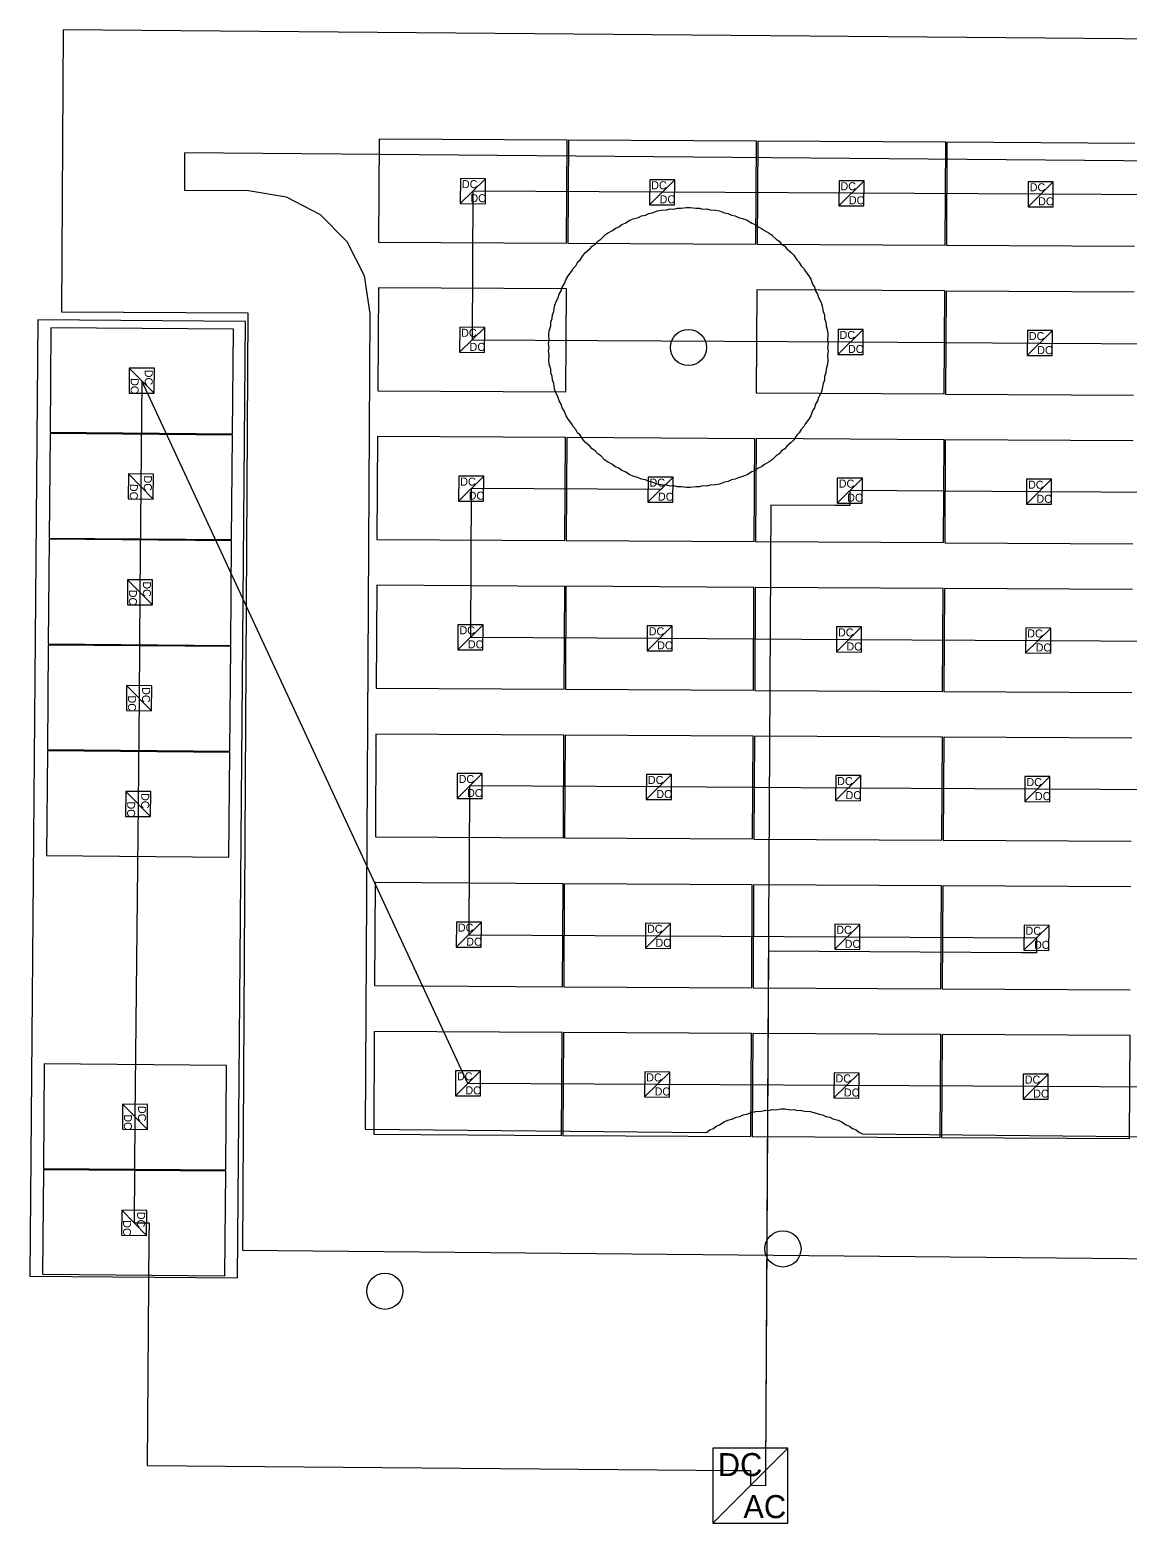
# Model space of a CAD drawing. Header units: feet. Extents: x -13.4 to 53.4, y -30.2 to 18.8.
# Drawn here: x -13.36 to 22.72, y -30.17 to 18.8 of the extents above; entities that cross this region are included whole.
import ezdxf

# ---------------------------------------------------------------- set-up
doc = ezdxf.new("R2010")
doc.units = ezdxf.units.FT
for name, color, linetype in [('Buildings', 7, 'CONTINUOUS'), ('Connections', 7, 'CONTINUOUS'), ('Inverters', 7, 'CONTINUOUS'), ('Modules', 7, 'CONTINUOUS'), ('Obstructions', 7, 'CONTINUOUS'), ('Setbacks', 7, 'CONTINUOUS'), ('Strings', 7, 'CONTINUOUS')]:
    doc.layers.add(name, color=color, linetype=linetype)

msp = doc.modelspace()

# ---------------------------------------------------------------- linework, layer by layer
at = {"layer": 'Buildings', "color": 252}
for p, q in [((-12.27, 18.799), (-12.321, 9.557)), ((51.784, 18.255), (-12.27, 18.799)), ((-12.321, 9.557), (-6.219, 9.523)), ((-6.219, 9.523), (-6.389, -21.219)), ((-13.098, 9.293), (-13.363, -22.068)), ((-6.288, 9.235), (-13.098, 9.293)), ((-6.553, -22.125), (-6.288, 9.235)), ((-6.389, -21.219), (52.654, -21.772)), ((-13.363, -22.068), (-6.553, -22.125))]:
    msp.add_line(p, q, dxfattribs=at)
at = {"layer": 'Connections', "color": 91}
for p, q in [((13.524, 3.689), (13.521, 3.197)), ((10.935, 3.211), (10.76, -28.451)), ((13.029, 3.199), (10.935, 3.211)), ((13.521, 3.197), (13.029, 3.199)), ((19.649, -10.975), (19.646, -11.467)), ((10.854, -11.418), (10.76, -28.451)), ((19.154, -11.464), (10.854, -11.418)), ((19.646, -11.467), (19.154, -11.464)), ((-9.945, -20.321), (-9.453, -20.325)), ((-9.453, -20.325), (-9.457, -20.817)), ((-9.457, -20.817), (-9.52, -28.281)), ((-9.52, -28.281), (9.777, -28.444)), ((9.777, -28.444), (10.269, -28.448)), ((10.269, -28.448), (10.265, -28.94)), ((10.76, -28.451), (10.757, -28.943)), ((10.76, -28.451), (10.757, -28.943)), ((10.757, -28.943), (10.265, -28.94)), ((10.757, -28.943), (10.265, -28.94))]:
    msp.add_line(p, q, dxfattribs=at)
at = {"layer": 'Inverters'}
for p, q in [((11.495, -27.71), (9.034, -27.71)), ((9.034, -27.71), (9.034, -30.17)), ((9.034, -30.17), (11.495, -27.71)), ((11.495, -30.17), (11.495, -27.71)), ((9.034, -30.17), (11.495, -30.17))]:
    msp.add_line(p, q, dxfattribs=at)
at = {"layer": 'Modules', "color": 254}
for p, q in [((-1.907, 15.215), (-1.926, 11.838)), ((4.257, 15.181), (-1.907, 15.215)), ((4.239, 11.804), (4.257, 15.181)), ((4.299, 15.178), (4.281, 11.802)), ((10.464, 15.144), (4.299, 15.178)), ((10.445, 11.768), (10.464, 15.144)), ((10.506, 15.145), (10.487, 11.769)), ((16.67, 15.111), (10.506, 15.145)), ((16.652, 11.735), (16.67, 15.111)), ((16.712, 15.113), (16.694, 11.736)), ((22.877, 15.078), (16.712, 15.113)), ((0.758, 13.922), (0.753, 13.102)), ((0.753, 13.102), (1.578, 13.917)), ((1.578, 13.917), (0.758, 13.922)), ((1.574, 13.097), (1.578, 13.917)), ((6.964, 13.885), (6.96, 13.065)), ((6.96, 13.065), (7.785, 13.881)), ((7.785, 13.881), (6.964, 13.885)), ((7.78, 13.061), (7.785, 13.881)), ((13.171, 13.853), (13.166, 13.032)), ((13.166, 13.032), (13.991, 13.848)), ((13.991, 13.848), (13.171, 13.853)), ((13.987, 13.028), (13.991, 13.848)), ((19.377, 13.82), (19.373, 12.999)), ((19.373, 12.999), (20.198, 13.815)), ((20.198, 13.815), (19.377, 13.82)), ((20.193, 12.995), (20.198, 13.815)), ((0.753, 13.102), (1.574, 13.097)), ((6.96, 13.065), (7.78, 13.061)), ((13.166, 13.032), (13.987, 13.028)), ((19.373, 12.999), (20.193, 12.995)), ((-1.926, 11.838), (4.239, 11.804)), ((4.281, 11.802), (10.445, 11.768)), ((10.487, 11.769), (16.652, 11.735)), ((16.694, 11.736), (22.858, 11.702)), ((-1.933, 10.339), (-1.952, 6.963)), ((4.231, 10.305), (-1.933, 10.339)), ((4.213, 6.929), (4.231, 10.305)), ((10.477, 10.27), (10.458, 6.893)), ((16.641, 10.236), (10.477, 10.27)), ((16.623, 6.859), (16.641, 10.236)), ((16.683, 10.233), (16.665, 6.857)), ((22.848, 10.199), (16.683, 10.233)), ((-12.671, 9.033), (-12.7, 5.605)), ((-6.69, 8.982), (-12.671, 9.033)), ((-6.719, 5.554), (-6.69, 8.982)), ((0.732, 9.046), (0.727, 8.226)), ((0.727, 8.226), (1.552, 9.042)), ((1.552, 9.042), (0.732, 9.046)), ((1.547, 8.221), (1.552, 9.042)), ((13.142, 8.977), (13.137, 8.157)), ((13.137, 8.157), (13.962, 8.972)), ((13.962, 8.972), (13.142, 8.977)), ((13.958, 8.152), (13.962, 8.972)), ((19.348, 8.94), (19.344, 8.12)), ((19.344, 8.12), (20.169, 8.936)), ((20.169, 8.936), (19.348, 8.94)), ((20.164, 8.116), (20.169, 8.936)), ((0.727, 8.226), (1.547, 8.221)), ((13.137, 8.157), (13.958, 8.152)), ((19.344, 8.12), (20.164, 8.116)), ((-10.102, 7.707), (-10.109, 6.887)), ((-9.281, 7.7), (-10.102, 7.707)), ((-10.102, 7.707), (-9.288, 6.88)), ((-9.288, 6.88), (-9.281, 7.7)), ((-10.109, 6.887), (-9.288, 6.88)), ((-1.952, 6.963), (4.213, 6.929)), ((10.458, 6.893), (16.623, 6.859)), ((16.665, 6.857), (22.829, 6.823)), ((-12.7, 5.563), (-12.729, 2.135)), ((-12.7, 5.605), (-6.719, 5.554)), ((-6.719, 5.513), (-12.7, 5.563)), ((-6.748, 2.084), (-6.719, 5.513)), ((-1.962, 5.46), (-1.981, 2.083)), ((4.202, 5.426), (-1.962, 5.46)), ((4.183, 2.049), (4.202, 5.426)), ((4.244, 5.427), (4.225, 2.05)), ((10.409, 5.393), (4.244, 5.427)), ((10.39, 2.016), (10.409, 5.393)), ((10.451, 5.394), (10.432, 2.018)), ((16.615, 5.36), (10.451, 5.394)), ((16.597, 1.984), (16.615, 5.36)), ((16.657, 5.357), (16.638, 1.981)), ((22.822, 5.323), (16.657, 5.357)), ((-10.131, 4.237), (-10.138, 3.417)), ((-9.31, 4.23), (-10.131, 4.237)), ((-10.131, 4.237), (-9.317, 3.41)), ((-9.317, 3.41), (-9.31, 4.23)), ((0.703, 4.167), (0.698, 3.347)), ((0.698, 3.347), (1.523, 4.162)), ((1.523, 4.162), (0.703, 4.167)), ((1.518, 3.342), (1.523, 4.162)), ((6.909, 4.134), (6.905, 3.314)), ((6.905, 3.314), (7.729, 4.129)), ((7.729, 4.129), (6.909, 4.134)), ((7.725, 3.309), (7.729, 4.129)), ((13.116, 4.101), (13.111, 3.281)), ((13.111, 3.281), (13.936, 4.097)), ((13.936, 4.097), (13.116, 4.101)), ((13.931, 3.276), (13.936, 4.097)), ((19.322, 4.065), (19.318, 3.244)), ((19.318, 3.244), (20.142, 4.06)), ((20.142, 4.06), (19.322, 4.065)), ((20.138, 3.24), (20.142, 4.06)), ((-10.138, 3.417), (-9.317, 3.41)), ((0.698, 3.347), (1.518, 3.342)), ((6.905, 3.314), (7.725, 3.309)), ((13.111, 3.281), (13.931, 3.276)), ((19.318, 3.244), (20.138, 3.24)), ((-12.729, 2.094), (-12.758, -1.335)), ((-12.729, 2.135), (-6.748, 2.084)), ((-6.748, 2.043), (-12.729, 2.094)), ((-6.777, -1.385), (-6.748, 2.043)), ((-1.981, 2.083), (4.183, 2.049)), ((4.225, 2.05), (10.39, 2.016)), ((10.432, 2.018), (16.597, 1.984)), ((16.638, 1.981), (22.803, 1.947)), ((-10.16, 0.768), (-10.167, -0.052)), ((-9.34, 0.761), (-10.16, 0.768)), ((-10.16, 0.768), (-9.346, -0.059)), ((-9.346, -0.059), (-9.34, 0.761)), ((-1.989, 0.584), (-2.007, -2.792)), ((4.176, 0.55), (-1.989, 0.584)), ((4.157, -2.826), (4.176, 0.55)), ((4.218, 0.551), (4.199, -2.825)), ((10.382, 0.517), (4.218, 0.551)), ((10.364, -2.859), (10.382, 0.517)), ((10.424, 0.515), (10.406, -2.862)), ((16.589, 0.48), (10.424, 0.515)), ((16.57, -2.896), (16.589, 0.48)), ((16.631, 0.482), (16.612, -2.895)), ((22.796, 0.448), (16.631, 0.482)), ((-10.167, -0.052), (-9.346, -0.059)), ((0.676, -0.709), (0.672, -1.529)), ((0.672, -1.529), (1.497, -0.713)), ((1.497, -0.713), (0.676, -0.709)), ((1.492, -1.534), (1.497, -0.713)), ((6.883, -0.742), (6.878, -1.562)), ((6.878, -1.562), (7.703, -0.746)), ((7.703, -0.746), (6.883, -0.742)), ((7.699, -1.566), (7.703, -0.746)), ((13.09, -0.778), (13.085, -1.598)), ((13.085, -1.598), (13.91, -0.783)), ((13.91, -0.783), (13.09, -0.778)), ((13.905, -1.603), (13.91, -0.783)), ((19.296, -0.811), (19.292, -1.631)), ((19.292, -1.631), (20.116, -0.816)), ((20.116, -0.816), (19.296, -0.811)), ((20.112, -1.636), (20.116, -0.816)), ((-12.758, -1.376), (-12.787, -4.804)), ((-12.758, -1.335), (-6.777, -1.385)), ((-6.777, -1.426), (-12.758, -1.376)), ((-6.806, -4.855), (-6.777, -1.426)), ((0.672, -1.529), (1.492, -1.534)), ((6.878, -1.562), (7.699, -1.566)), ((13.085, -1.598), (13.905, -1.603)), ((19.292, -1.631), (20.112, -1.636)), ((-10.189, -2.702), (-10.196, -3.522)), ((-9.369, -2.709), (-10.189, -2.702)), ((-10.189, -2.702), (-9.376, -3.529)), ((-9.376, -3.529), (-9.369, -2.709)), ((-2.007, -2.792), (4.157, -2.826)), ((4.199, -2.825), (10.364, -2.859)), ((10.406, -2.862), (16.57, -2.896)), ((16.612, -2.895), (22.777, -2.929)), ((-10.196, -3.522), (-9.376, -3.529)), ((-2.015, -4.292), (-2.033, -7.668)), ((4.15, -4.326), (-2.015, -4.292)), ((4.131, -7.702), (4.15, -4.326)), ((4.192, -4.325), (4.173, -7.701)), ((10.356, -4.359), (4.192, -4.325)), ((10.338, -7.735), (10.356, -4.359)), ((10.398, -4.361), (10.38, -7.737)), ((16.563, -4.395), (10.398, -4.361)), ((16.544, -7.772), (16.563, -4.395)), ((16.605, -4.394), (16.586, -7.77)), ((22.769, -4.428), (16.605, -4.394)), ((-12.787, -4.849), (-12.816, -8.277)), ((-12.787, -4.804), (-6.806, -4.855)), ((-6.806, -4.9), (-12.787, -4.849)), ((-6.835, -8.328), (-6.806, -4.9)), ((0.65, -5.585), (0.646, -6.405)), ((0.646, -6.405), (1.471, -5.589)), ((1.471, -5.589), (0.65, -5.585)), ((1.466, -6.409), (1.471, -5.589)), ((6.857, -5.617), (6.852, -6.438)), ((6.852, -6.438), (7.677, -5.622)), ((7.677, -5.622), (6.857, -5.617)), ((7.673, -6.442), (7.677, -5.622)), ((13.063, -5.654), (13.059, -6.474)), ((13.059, -6.474), (13.884, -5.658)), ((13.884, -5.658), (13.063, -5.654)), ((13.879, -6.479), (13.884, -5.658)), ((19.27, -5.687), (19.265, -6.507)), ((19.265, -6.507), (20.09, -5.691)), ((20.09, -5.691), (19.27, -5.687)), ((20.086, -6.512), (20.09, -5.691)), ((-10.218, -6.175), (-10.225, -6.995)), ((-9.398, -6.182), (-10.218, -6.175)), ((-10.218, -6.175), (-9.405, -7.002)), ((-9.405, -7.002), (-9.398, -6.182)), ((0.646, -6.405), (1.466, -6.409)), ((6.852, -6.438), (7.673, -6.442)), ((13.059, -6.474), (13.879, -6.479)), ((19.265, -6.507), (20.086, -6.512)), ((-10.225, -6.995), (-9.405, -7.002)), ((-2.033, -7.668), (4.131, -7.702)), ((4.173, -7.701), (10.338, -7.735)), ((10.38, -7.737), (16.544, -7.772)), ((16.586, -7.77), (22.751, -7.804)), ((-12.816, -8.277), (-6.835, -8.328)), ((-2.041, -9.167), (-2.06, -12.544)), ((4.124, -9.202), (-2.041, -9.167)), ((4.105, -12.578), (4.124, -9.202)), ((4.163, -9.204), (4.144, -12.58)), ((10.327, -9.238), (4.163, -9.204)), ((10.309, -12.614), (10.327, -9.238)), ((10.369, -9.237), (10.351, -12.613)), ((16.534, -9.271), (10.369, -9.237)), ((16.515, -12.647), (16.534, -9.271)), ((16.576, -9.27), (16.557, -12.646)), ((22.74, -9.304), (16.576, -9.27)), ((0.624, -10.46), (0.62, -11.28)), ((0.62, -11.28), (1.444, -10.465)), ((1.444, -10.465), (0.624, -10.46)), ((1.44, -11.285), (1.444, -10.465)), ((6.828, -10.497), (6.823, -11.317)), ((6.823, -11.317), (7.648, -10.501)), ((7.648, -10.501), (6.828, -10.497)), ((7.643, -11.322), (7.648, -10.501)), ((13.034, -10.53), (13.03, -11.35)), ((13.03, -11.35), (13.855, -10.534)), ((13.855, -10.534), (13.034, -10.53)), ((13.85, -11.354), (13.855, -10.534)), ((19.241, -10.563), (19.236, -11.383)), ((19.236, -11.383), (20.061, -10.567)), ((20.061, -10.567), (19.241, -10.563)), ((20.057, -11.387), (20.061, -10.567)), ((0.62, -11.28), (1.44, -11.285)), ((6.823, -11.317), (7.643, -11.322)), ((13.03, -11.35), (13.85, -11.354)), ((19.236, -11.383), (20.057, -11.387)), ((-2.06, -12.544), (4.105, -12.578)), ((4.144, -12.58), (10.309, -12.614)), ((10.351, -12.613), (16.515, -12.647)), ((16.557, -12.646), (22.722, -12.68)), ((-2.07, -14.043), (-2.089, -17.419)), ((4.095, -14.077), (-2.07, -14.043)), ((4.076, -17.454), (4.095, -14.077)), ((4.136, -14.08), (4.118, -17.456)), ((10.301, -14.114), (4.136, -14.08)), ((10.282, -17.49), (10.301, -14.114)), ((10.343, -14.113), (10.324, -17.489)), ((16.508, -14.147), (10.343, -14.113)), ((16.489, -17.523), (16.508, -14.147)), ((16.55, -14.149), (16.531, -17.525)), ((22.714, -14.183), (16.55, -14.149)), ((22.695, -17.559), (22.714, -14.183)), ((-12.892, -15.108), (-12.921, -18.537)), ((-6.911, -15.159), (-12.892, -15.108)), ((-6.94, -18.587), (-6.911, -15.159)), ((0.595, -15.336), (0.591, -16.156)), ((0.591, -16.156), (1.415, -15.341)), ((1.415, -15.341), (0.595, -15.336)), ((1.411, -16.161), (1.415, -15.341)), ((6.802, -15.373), (6.797, -16.193)), ((6.797, -16.193), (7.622, -15.377)), ((7.622, -15.377), (6.802, -15.373)), ((7.617, -16.197), (7.622, -15.377)), ((13.008, -15.405), (13.004, -16.226)), ((13.004, -16.226), (13.828, -15.41)), ((13.828, -15.41), (13.008, -15.405)), ((13.824, -16.23), (13.828, -15.41)), ((19.215, -15.442), (19.21, -16.262)), ((19.21, -16.262), (20.035, -15.446)), ((20.035, -15.446), (19.215, -15.442)), ((20.03, -16.267), (20.035, -15.446)), ((0.591, -16.156), (1.411, -16.161)), ((-10.323, -16.434), (-10.329, -17.254)), ((-9.502, -16.441), (-10.323, -16.434)), ((-10.323, -16.434), (-9.509, -17.261)), ((-9.509, -17.261), (-9.502, -16.441)), ((6.797, -16.193), (7.617, -16.197)), ((13.004, -16.226), (13.824, -16.23)), ((19.21, -16.262), (20.03, -16.267)), ((-10.329, -17.254), (-9.509, -17.261)), ((-2.089, -17.419), (4.076, -17.454)), ((4.118, -17.456), (10.282, -17.49)), ((10.324, -17.489), (16.489, -17.523)), ((16.531, -17.525), (22.695, -17.559)), ((-12.921, -18.581), (-12.95, -22.01)), ((-12.921, -18.537), (-6.94, -18.587)), ((-6.94, -18.632), (-12.921, -18.581)), ((-6.969, -22.06), (-6.94, -18.632)), ((-10.352, -19.907), (-10.359, -20.728)), ((-9.531, -19.914), (-10.352, -19.907)), ((-10.352, -19.907), (-9.538, -20.734)), ((-9.538, -20.734), (-9.531, -19.914)), ((-10.359, -20.728), (-9.538, -20.734)), ((-12.95, -22.01), (-6.969, -22.06))]:
    msp.add_line(p, q, dxfattribs=at)
at = {"layer": 'Obstructions', "color": 252}
for centre in [(8.233, 8.382), (11.332, -21.179), (-1.724, -22.567)]:
    msp.add_circle(centre, 0.593, dxfattribs=at)
at = {"layer": 'Setbacks', "color": 2}
for p, q in [((-8.289, 14.762), (-8.296, 13.538)), ((47.866, 14.285), (-8.289, 14.762)), ((-8.296, 13.538), (-6.197, 13.526)), ((-6.197, 13.526), (-6.196, 13.526)), ((-6.196, 13.526), (-4.961, 13.323)), ((-4.961, 13.323), (-4.961, 13.323)), ((-4.961, 13.323), (-4.96, 13.323)), ((-4.96, 13.323), (-3.848, 12.749)), ((-3.848, 12.749), (-3.848, 12.749)), ((-3.848, 12.749), (-3.847, 12.748)), ((-3.847, 12.748), (-2.967, 11.858)), ((6.822, 12.723), (6.933, 12.779)), ((6.933, 12.779), (6.934, 12.779)), ((6.934, 12.779), (7.049, 12.798)), ((6.934, 12.779), (6.934, 12.779)), ((7.049, 12.798), (7.217, 12.862)), ((7.217, 12.862), (7.338, 12.888)), ((7.217, 12.862), (7.217, 12.862)), ((7.338, 12.888), (7.339, 12.888)), ((7.339, 12.888), (7.518, 12.897)), ((7.518, 12.897), (7.63, 12.927)), ((7.63, 12.927), (7.631, 12.928)), ((7.631, 12.928), (7.631, 12.928)), ((7.631, 12.928), (7.756, 12.921)), ((7.756, 12.921), (7.876, 12.953)), ((7.876, 12.953), (7.876, 12.953)), ((7.876, 12.953), (7.877, 12.953)), ((7.877, 12.953), (7.993, 12.947)), ((7.993, 12.947), (8.17, 12.975)), ((8.17, 12.975), (8.171, 12.975)), ((8.171, 12.975), (8.295, 12.975)), ((8.295, 12.975), (8.295, 12.975)), ((8.295, 12.975), (8.472, 12.947)), ((8.472, 12.947), (8.589, 12.953)), ((8.589, 12.953), (8.589, 12.953)), ((8.589, 12.953), (8.59, 12.953)), ((8.59, 12.953), (8.71, 12.921)), ((8.71, 12.921), (8.834, 12.928)), ((8.834, 12.928), (8.835, 12.928)), ((8.835, 12.928), (8.835, 12.927)), ((8.835, 12.927), (8.948, 12.897)), ((8.948, 12.897), (9.127, 12.888)), ((9.127, 12.888), (9.127, 12.888)), ((9.127, 12.888), (9.248, 12.862)), ((9.248, 12.862), (9.249, 12.862)), ((9.249, 12.862), (9.416, 12.798)), ((9.416, 12.798), (9.531, 12.779)), ((9.531, 12.779), (9.532, 12.779)), ((9.532, 12.779), (9.532, 12.779)), ((9.532, 12.779), (9.643, 12.723)), ((5.743, 12.216), (5.834, 12.29)), ((5.834, 12.29), (5.951, 12.335)), ((5.834, 12.29), (5.834, 12.29)), ((5.834, 12.29), (5.834, 12.29)), ((5.951, 12.335), (6.047, 12.413)), ((6.047, 12.413), (6.048, 12.413)), ((6.048, 12.413), (6.157, 12.455)), ((6.048, 12.413), (6.048, 12.413)), ((6.157, 12.455), (6.307, 12.553)), ((6.307, 12.553), (6.308, 12.553)), ((6.308, 12.553), (6.421, 12.603)), ((6.421, 12.603), (6.422, 12.604)), ((6.422, 12.604), (6.594, 12.65)), ((6.594, 12.65), (6.698, 12.703)), ((6.698, 12.703), (6.699, 12.703)), ((6.699, 12.703), (6.822, 12.723)), ((6.699, 12.703), (6.699, 12.703)), ((9.643, 12.723), (9.766, 12.703)), ((9.766, 12.703), (9.767, 12.703)), ((9.767, 12.703), (9.767, 12.703)), ((9.767, 12.703), (9.871, 12.65)), ((9.871, 12.65), (10.044, 12.604)), ((10.044, 12.604), (10.044, 12.603)), ((10.044, 12.603), (10.158, 12.553)), ((10.158, 12.553), (10.158, 12.553)), ((10.158, 12.553), (10.308, 12.455)), ((10.308, 12.455), (10.417, 12.413)), ((10.417, 12.413), (10.418, 12.413)), ((10.418, 12.413), (10.418, 12.413)), ((10.418, 12.413), (10.515, 12.335)), ((10.515, 12.335), (10.631, 12.29)), ((10.631, 12.29), (10.631, 12.29)), ((10.631, 12.29), (10.632, 12.29)), ((10.632, 12.29), (10.723, 12.216)), ((-2.967, 11.858), (-2.967, 11.858)), ((-2.967, 11.858), (-2.967, 11.858)), ((-2.967, 11.858), (-2.405, 10.739)), ((5.074, 11.706), (5.179, 11.774)), ((5.179, 11.774), (5.257, 11.87)), ((5.257, 11.87), (5.257, 11.871)), ((5.257, 11.871), (5.258, 11.871)), ((5.258, 11.871), (5.356, 11.935)), ((5.356, 11.935), (5.482, 12.061)), ((5.482, 12.061), (5.483, 12.062)), ((5.483, 12.062), (5.583, 12.134)), ((5.583, 12.135), (5.743, 12.216)), ((5.583, 12.134), (5.583, 12.135)), ((10.723, 12.216), (10.882, 12.135)), ((10.882, 12.135), (10.883, 12.134)), ((10.883, 12.134), (10.983, 12.062)), ((10.983, 12.062), (10.983, 12.061)), ((10.983, 12.061), (11.11, 11.935)), ((11.11, 11.935), (11.208, 11.871)), ((11.208, 11.871), (11.208, 11.871)), ((11.208, 11.871), (11.209, 11.87)), ((11.209, 11.87), (11.287, 11.774)), ((11.287, 11.774), (11.391, 11.706)), ((4.68, 11.259), (4.777, 11.409)), ((4.777, 11.409), (4.778, 11.409)), ((4.778, 11.409), (4.861, 11.502)), ((4.861, 11.502), (5, 11.615)), ((4.861, 11.502), (4.861, 11.502)), ((5, 11.615), (5.074, 11.705)), ((5.074, 11.705), (5.074, 11.706)), ((5.074, 11.706), (5.074, 11.706)), ((11.391, 11.706), (11.392, 11.706)), ((11.392, 11.706), (11.392, 11.705)), ((11.392, 11.705), (11.465, 11.615)), ((11.465, 11.615), (11.604, 11.502)), ((11.604, 11.502), (11.605, 11.502)), ((11.605, 11.502), (11.688, 11.409)), ((11.688, 11.409), (11.688, 11.409)), ((11.688, 11.409), (11.786, 11.259)), ((4.286, 10.733), (4.399, 10.872)), ((4.399, 10.872), (4.452, 10.976)), ((4.452, 10.977), (4.54, 11.065)), ((4.452, 10.976), (4.452, 10.977)), ((4.452, 10.976), (4.452, 10.976)), ((4.54, 11.065), (4.597, 11.175)), ((4.597, 11.176), (4.68, 11.259)), ((4.597, 11.175), (4.597, 11.176)), ((4.597, 11.176), (4.597, 11.176)), ((11.786, 11.259), (11.868, 11.176)), ((11.868, 11.176), (11.869, 11.176)), ((11.869, 11.176), (11.869, 11.175)), ((11.869, 11.175), (11.925, 11.065)), ((11.925, 11.065), (12.013, 10.977)), ((12.013, 10.977), (12.014, 10.976)), ((12.014, 10.976), (12.014, 10.976)), ((12.014, 10.976), (12.067, 10.872)), ((12.067, 10.872), (12.179, 10.733)), ((-2.405, 10.739), (-2.405, 10.739)), ((-2.405, 10.739), (-2.404, 10.738)), ((-2.404, 10.738), (-2.216, 9.501)), ((4.063, 10.238), (4.095, 10.358)), ((4.095, 10.358), (4.095, 10.359)), ((4.095, 10.359), (4.096, 10.359)), ((4.096, 10.359), (4.159, 10.457)), ((4.159, 10.457), (4.223, 10.624)), ((4.223, 10.624), (4.224, 10.625)), ((4.224, 10.625), (4.286, 10.732)), ((4.286, 10.732), (4.286, 10.733)), ((12.179, 10.733), (12.18, 10.732)), ((12.18, 10.732), (12.242, 10.625)), ((12.242, 10.625), (12.242, 10.624)), ((12.242, 10.624), (12.306, 10.457)), ((12.306, 10.457), (12.37, 10.359)), ((12.37, 10.359), (12.37, 10.359)), ((12.37, 10.359), (12.37, 10.358)), ((12.37, 10.358), (12.402, 10.238)), ((3.845, 9.742), (3.883, 9.86)), ((3.883, 9.861), (3.965, 10.02)), ((3.883, 9.86), (3.883, 9.861)), ((3.965, 10.02), (3.995, 10.133)), ((3.995, 10.134), (4.063, 10.238)), ((3.995, 10.133), (3.995, 10.134)), ((3.995, 10.133), (3.995, 10.133)), ((12.402, 10.238), (12.47, 10.134)), ((12.47, 10.134), (12.47, 10.133)), ((12.47, 10.133), (12.471, 10.133)), ((12.471, 10.133), (12.501, 10.02)), ((12.501, 10.02), (12.582, 9.861)), ((12.582, 9.861), (12.582, 9.86)), ((12.582, 9.86), (12.621, 9.742)), ((-2.215, 9.501), (-2.364, -17.253)), ((-2.216, 9.501), (-2.215, 9.501)), ((3.724, 9.215), (3.768, 9.331)), ((3.768, 9.331), (3.775, 9.455)), ((3.775, 9.456), (3.817, 9.565)), ((3.775, 9.455), (3.775, 9.456)), ((3.775, 9.456), (3.775, 9.456)), ((3.817, 9.565), (3.845, 9.742)), ((3.845, 9.742), (3.845, 9.742)), ((12.621, 9.742), (12.621, 9.742)), ((12.621, 9.742), (12.649, 9.565)), ((12.649, 9.565), (12.691, 9.456)), ((12.691, 9.456), (12.691, 9.456)), ((12.691, 9.456), (12.691, 9.455)), ((12.691, 9.455), (12.697, 9.331)), ((12.697, 9.331), (12.742, 9.215)), ((3.658, 8.8), (3.671, 8.924)), ((3.671, 8.924), (3.717, 9.097)), ((3.671, 8.924), (3.671, 8.924)), ((3.717, 9.097), (3.723, 9.214)), ((3.723, 9.214), (3.724, 9.215)), ((3.723, 9.214), (3.723, 9.214)), ((12.742, 9.215), (12.742, 9.214)), ((12.742, 9.214), (12.742, 9.214)), ((12.742, 9.214), (12.748, 9.097)), ((12.748, 9.097), (12.794, 8.924)), ((12.794, 8.924), (12.795, 8.924)), ((12.795, 8.924), (12.808, 8.8)), ((3.649, 8.506), (3.667, 8.621)), ((3.649, 8.505), (3.649, 8.506)), ((3.668, 8.382), (3.649, 8.505)), ((3.649, 8.505), (3.649, 8.505)), ((3.649, 8.259), (3.668, 8.382)), ((3.667, 8.621), (3.658, 8.8)), ((3.658, 8.8), (3.658, 8.8)), ((12.816, 8.505), (12.797, 8.382)), ((12.797, 8.382), (12.816, 8.259)), ((12.808, 8.8), (12.798, 8.621)), ((12.798, 8.621), (12.816, 8.506)), ((12.808, 8.8), (12.808, 8.8)), ((12.816, 8.506), (12.816, 8.505)), ((12.816, 8.505), (12.816, 8.505)), ((3.649, 8.258), (3.649, 8.259)), ((3.667, 8.143), (3.649, 8.258)), ((3.649, 8.258), (3.649, 8.258)), ((3.658, 7.964), (3.667, 8.143)), ((3.658, 7.963), (3.658, 7.964)), ((3.671, 7.84), (3.658, 7.963)), ((3.671, 7.839), (3.671, 7.84)), ((3.717, 7.667), (3.671, 7.839)), ((12.794, 7.839), (12.748, 7.667)), ((12.795, 7.84), (12.794, 7.839)), ((12.808, 7.963), (12.795, 7.84)), ((12.816, 8.258), (12.798, 8.143)), ((12.798, 8.143), (12.808, 7.964)), ((12.808, 7.964), (12.808, 7.963)), ((12.816, 8.259), (12.816, 8.258)), ((12.816, 8.258), (12.816, 8.258)), ((3.723, 7.55), (3.717, 7.667)), ((3.724, 7.549), (3.723, 7.55)), ((3.723, 7.55), (3.723, 7.55)), ((3.768, 7.433), (3.724, 7.549)), ((3.775, 7.309), (3.768, 7.433)), ((12.697, 7.433), (12.691, 7.309)), ((12.742, 7.549), (12.697, 7.433)), ((12.748, 7.667), (12.742, 7.55)), ((12.742, 7.55), (12.742, 7.55)), ((12.742, 7.55), (12.742, 7.549)), ((3.775, 7.308), (3.775, 7.309)), ((3.817, 7.199), (3.775, 7.308)), ((3.775, 7.308), (3.775, 7.308)), ((3.845, 7.022), (3.817, 7.199)), ((3.845, 7.021), (3.845, 7.022)), ((3.883, 6.903), (3.845, 7.021)), ((3.965, 6.743), (3.883, 6.903)), ((3.883, 6.903), (3.883, 6.903)), ((12.582, 6.903), (12.501, 6.743)), ((12.621, 7.021), (12.582, 6.903)), ((12.582, 6.903), (12.582, 6.903)), ((12.649, 7.199), (12.621, 7.022)), ((12.621, 7.022), (12.621, 7.021)), ((12.691, 7.308), (12.649, 7.199)), ((12.691, 7.309), (12.691, 7.308)), ((12.691, 7.308), (12.691, 7.308)), ((3.995, 6.631), (3.965, 6.743)), ((3.995, 6.63), (3.995, 6.631)), ((4.063, 6.525), (3.995, 6.63)), ((3.995, 6.63), (3.995, 6.63)), ((4.095, 6.405), (4.063, 6.525)), ((4.096, 6.404), (4.095, 6.405)), ((4.095, 6.405), (4.095, 6.405)), ((4.159, 6.306), (4.096, 6.404)), ((12.37, 6.404), (12.306, 6.306)), ((12.402, 6.525), (12.37, 6.405)), ((12.37, 6.405), (12.37, 6.405)), ((12.37, 6.405), (12.37, 6.404)), ((12.47, 6.63), (12.402, 6.525)), ((12.471, 6.631), (12.47, 6.63)), ((12.47, 6.63), (12.47, 6.63)), ((12.501, 6.743), (12.471, 6.631)), ((4.223, 6.139), (4.159, 6.306)), ((4.224, 6.139), (4.223, 6.139)), ((4.286, 6.031), (4.224, 6.139)), ((4.399, 5.892), (4.286, 6.031)), ((4.286, 6.031), (4.286, 6.031)), ((4.452, 5.788), (4.399, 5.892)), ((12.067, 5.892), (12.014, 5.788)), ((12.179, 6.031), (12.067, 5.892)), ((12.18, 6.031), (12.179, 6.031)), ((12.242, 6.139), (12.18, 6.031)), ((12.306, 6.306), (12.242, 6.139)), ((12.242, 6.139), (12.242, 6.139)), ((4.452, 5.787), (4.452, 5.788)), ((4.54, 5.699), (4.452, 5.787)), ((4.452, 5.787), (4.452, 5.787)), ((4.597, 5.588), (4.54, 5.699)), ((4.597, 5.587), (4.597, 5.588)), ((4.597, 5.588), (4.597, 5.588)), ((4.68, 5.505), (4.597, 5.587)), ((4.777, 5.355), (4.68, 5.505)), ((11.786, 5.505), (11.688, 5.355)), ((11.868, 5.587), (11.786, 5.505)), ((11.869, 5.588), (11.868, 5.587)), ((11.925, 5.699), (11.869, 5.588)), ((11.869, 5.588), (11.869, 5.588)), ((12.013, 5.787), (11.925, 5.699)), ((12.014, 5.787), (12.013, 5.787)), ((12.014, 5.788), (12.014, 5.787)), ((4.778, 5.354), (4.777, 5.355)), ((4.861, 5.262), (4.778, 5.354)), ((5, 5.149), (4.861, 5.262)), ((4.861, 5.262), (4.861, 5.262)), ((5.074, 5.058), (5, 5.149)), ((5.179, 4.99), (5.074, 5.058)), ((5.074, 5.058), (5.074, 5.058)), ((5.074, 5.058), (5.074, 5.058)), ((5.257, 4.893), (5.179, 4.99)), ((11.287, 4.99), (11.209, 4.893)), ((11.391, 5.058), (11.287, 4.99)), ((11.392, 5.058), (11.391, 5.058)), ((11.465, 5.149), (11.392, 5.058)), ((11.392, 5.058), (11.392, 5.058)), ((11.604, 5.262), (11.465, 5.149)), ((11.605, 5.262), (11.604, 5.262)), ((11.688, 5.354), (11.605, 5.262)), ((11.688, 5.355), (11.688, 5.354)), ((5.258, 4.893), (5.257, 4.893)), ((5.257, 4.893), (5.257, 4.893)), ((5.356, 4.829), (5.258, 4.893)), ((5.482, 4.702), (5.356, 4.829)), ((5.483, 4.702), (5.482, 4.702)), ((5.583, 4.629), (5.483, 4.702)), ((5.743, 4.548), (5.583, 4.629)), ((5.583, 4.629), (5.583, 4.629)), ((5.834, 4.474), (5.743, 4.548)), ((5.951, 4.429), (5.834, 4.474)), ((5.834, 4.474), (5.834, 4.474)), ((5.834, 4.474), (5.834, 4.474)), ((6.047, 4.351), (5.951, 4.429)), ((10.515, 4.429), (10.418, 4.351)), ((10.631, 4.474), (10.515, 4.429)), ((10.632, 4.474), (10.631, 4.474)), ((10.631, 4.474), (10.631, 4.474)), ((10.723, 4.548), (10.632, 4.474)), ((10.882, 4.629), (10.723, 4.548)), ((10.883, 4.629), (10.882, 4.629)), ((10.983, 4.702), (10.883, 4.629)), ((11.11, 4.829), (10.983, 4.702)), ((10.983, 4.702), (10.983, 4.702)), ((11.208, 4.893), (11.11, 4.829)), ((11.209, 4.893), (11.208, 4.893)), ((11.208, 4.893), (11.208, 4.893)), ((6.048, 4.35), (6.047, 4.351)), ((6.157, 4.308), (6.048, 4.35)), ((6.048, 4.35), (6.048, 4.35)), ((6.307, 4.211), (6.157, 4.308)), ((6.308, 4.211), (6.307, 4.211)), ((6.421, 4.16), (6.308, 4.211)), ((6.422, 4.16), (6.421, 4.16)), ((6.594, 4.114), (6.422, 4.16)), ((6.698, 4.061), (6.594, 4.114)), ((6.699, 4.061), (6.698, 4.061)), ((6.699, 4.06), (6.699, 4.061)), ((6.822, 4.041), (6.699, 4.06)), ((6.933, 3.984), (6.822, 4.041)), ((6.934, 3.984), (6.933, 3.984)), ((7.049, 3.966), (6.934, 3.984)), ((6.934, 3.984), (6.934, 3.984)), ((7.217, 3.902), (7.049, 3.966)), ((9.416, 3.966), (9.249, 3.902)), ((9.531, 3.984), (9.416, 3.966)), ((9.532, 3.984), (9.531, 3.984)), ((9.643, 4.041), (9.532, 3.984)), ((9.532, 3.984), (9.532, 3.984)), ((9.766, 4.06), (9.643, 4.041)), ((9.767, 4.061), (9.766, 4.06)), ((9.871, 4.114), (9.767, 4.061)), ((9.767, 4.061), (9.767, 4.061)), ((10.044, 4.16), (9.871, 4.114)), ((10.158, 4.211), (10.044, 4.16)), ((10.044, 4.16), (10.044, 4.16)), ((10.308, 4.308), (10.158, 4.211)), ((10.158, 4.211), (10.158, 4.211)), ((10.417, 4.35), (10.308, 4.308)), ((10.418, 4.35), (10.417, 4.35)), ((10.418, 4.351), (10.418, 4.35)), ((7.338, 3.876), (7.217, 3.902)), ((7.217, 3.902), (7.217, 3.902)), ((7.339, 3.876), (7.338, 3.876)), ((7.518, 3.866), (7.339, 3.876)), ((7.63, 3.836), (7.518, 3.866)), ((7.631, 3.836), (7.63, 3.836)), ((7.756, 3.843), (7.631, 3.836)), ((7.631, 3.836), (7.631, 3.836)), ((7.876, 3.81), (7.756, 3.843)), ((7.877, 3.81), (7.876, 3.81)), ((7.876, 3.81), (7.876, 3.81)), ((7.993, 3.816), (7.877, 3.81)), ((8.17, 3.788), (7.993, 3.816)), ((8.171, 3.788), (8.17, 3.788)), ((8.295, 3.788), (8.171, 3.788)), ((8.472, 3.816), (8.295, 3.788)), ((8.295, 3.788), (8.295, 3.788)), ((8.589, 3.81), (8.472, 3.816)), ((8.59, 3.81), (8.589, 3.81)), ((8.589, 3.81), (8.589, 3.81)), ((8.71, 3.843), (8.59, 3.81)), ((8.834, 3.836), (8.71, 3.843)), ((8.835, 3.836), (8.834, 3.836)), ((8.948, 3.866), (8.835, 3.836)), ((8.835, 3.836), (8.835, 3.836)), ((9.127, 3.876), (8.948, 3.866)), ((9.248, 3.902), (9.127, 3.876)), ((9.127, 3.876), (9.127, 3.876)), ((9.249, 3.902), (9.248, 3.902)), ((10.616, -16.664), (10.729, -16.634)), ((10.729, -16.634), (10.73, -16.633)), ((10.73, -16.633), (10.73, -16.633)), ((10.73, -16.633), (10.855, -16.64)), ((10.855, -16.64), (10.975, -16.608)), ((10.975, -16.608), (10.975, -16.608)), ((10.975, -16.608), (10.976, -16.608)), ((10.976, -16.608), (11.092, -16.614)), ((11.092, -16.614), (11.269, -16.586)), ((11.269, -16.586), (11.27, -16.586)), ((11.27, -16.586), (11.394, -16.586)), ((11.394, -16.586), (11.394, -16.586)), ((11.394, -16.586), (11.571, -16.614)), ((11.571, -16.614), (11.688, -16.608)), ((11.688, -16.608), (11.688, -16.608)), ((11.688, -16.608), (11.689, -16.608)), ((11.689, -16.608), (11.809, -16.64)), ((11.809, -16.64), (11.933, -16.633)), ((11.933, -16.633), (11.933, -16.633)), ((11.933, -16.633), (11.934, -16.634)), ((11.934, -16.634), (12.047, -16.664)), ((9.147, -17.148), (9.256, -17.106)), ((9.256, -17.106), (9.406, -17.008)), ((9.406, -17.008), (9.407, -17.008)), ((9.407, -17.008), (9.52, -16.958)), ((9.52, -16.957), (9.693, -16.911)), ((9.52, -16.958), (9.52, -16.957)), ((9.693, -16.911), (9.797, -16.858)), ((9.797, -16.858), (9.798, -16.858)), ((9.798, -16.858), (9.921, -16.838)), ((9.798, -16.858), (9.798, -16.858)), ((9.921, -16.838), (10.032, -16.782)), ((10.032, -16.782), (10.033, -16.782)), ((10.033, -16.782), (10.148, -16.763)), ((10.033, -16.782), (10.033, -16.782)), ((10.148, -16.763), (10.315, -16.699)), ((10.315, -16.699), (10.316, -16.699)), ((10.316, -16.699), (10.437, -16.673)), ((10.437, -16.673), (10.438, -16.673)), ((10.438, -16.673), (10.616, -16.664)), ((12.047, -16.664), (12.225, -16.673)), ((12.225, -16.673), (12.226, -16.673)), ((12.226, -16.673), (12.347, -16.699)), ((12.347, -16.699), (12.348, -16.699)), ((12.348, -16.699), (12.515, -16.763)), ((12.515, -16.763), (12.63, -16.782)), ((12.63, -16.782), (12.631, -16.782)), ((12.631, -16.782), (12.631, -16.782)), ((12.631, -16.782), (12.742, -16.838)), ((12.742, -16.838), (12.865, -16.858)), ((12.865, -16.858), (12.865, -16.858)), ((12.865, -16.858), (12.866, -16.858)), ((12.866, -16.858), (12.97, -16.911)), ((12.97, -16.911), (13.143, -16.957)), ((13.143, -16.957), (13.143, -16.958)), ((13.143, -16.958), (13.257, -17.008)), ((13.257, -17.008), (13.257, -17.008)), ((13.257, -17.008), (13.407, -17.106)), ((13.407, -17.106), (13.516, -17.148)), ((-2.364, -17.253), (8.817, -17.358)), ((8.817, -17.358), (8.842, -17.345)), ((8.842, -17.345), (8.932, -17.272)), ((8.932, -17.272), (8.933, -17.271)), ((8.933, -17.271), (9.05, -17.226)), ((8.933, -17.271), (8.933, -17.271)), ((9.05, -17.226), (9.146, -17.148)), ((9.146, -17.148), (9.147, -17.148)), ((9.147, -17.148), (9.147, -17.148)), ((13.516, -17.148), (13.517, -17.148)), ((13.517, -17.148), (13.517, -17.148)), ((13.517, -17.148), (13.614, -17.226)), ((13.614, -17.226), (13.73, -17.271)), ((13.73, -17.271), (13.73, -17.271)), ((13.73, -17.271), (13.731, -17.272)), ((13.731, -17.272), (13.822, -17.345)), ((13.822, -17.345), (13.941, -17.406)), ((13.941, -17.406), (48.562, -17.73))]:
    msp.add_line(p, q, dxfattribs=at)
at = {"layer": 'Strings', "color": 11}
for p, q in [((1.166, 13.51), (1.14, 8.634)), ((7.372, 13.473), (1.166, 13.51)), ((13.579, 13.44), (7.372, 13.473)), ((19.785, 13.407), (13.579, 13.44)), ((25.992, 13.371), (19.785, 13.407)), ((1.14, 8.634), (13.55, 8.564)), ((13.55, 8.564), (19.756, 8.528)), ((19.756, 8.528), (25.963, 8.495)), ((-9.695, 7.293), (-9.724, 3.824)), ((1.003, -15.748), (-9.695, 7.293)), ((-9.724, 3.824), (-9.753, 0.354)), ((1.11, 3.754), (1.084, -1.121)), ((7.317, 3.722), (1.11, 3.754)), ((19.73, 3.652), (13.524, 3.689)), ((25.937, 3.619), (19.73, 3.652)), ((-9.753, 0.354), (-9.782, -3.115)), ((1.084, -1.121), (7.291, -1.154)), ((7.291, -1.154), (13.497, -1.191)), ((13.497, -1.191), (19.704, -1.223)), ((19.704, -1.223), (25.91, -1.256)), ((-9.782, -3.115), (-9.811, -6.589)), ((1.058, -5.997), (1.032, -10.873)), ((7.265, -6.03), (1.058, -5.997)), ((13.471, -6.066), (7.265, -6.03)), ((19.678, -6.099), (13.471, -6.066)), ((25.881, -6.136), (19.678, -6.099)), ((-9.811, -6.589), (-9.916, -16.848)), ((1.032, -10.873), (7.236, -10.909)), ((7.236, -10.909), (13.442, -10.942)), ((13.442, -10.942), (19.649, -10.975)), ((7.209, -15.785), (1.003, -15.748)), ((13.416, -15.818), (7.209, -15.785)), ((19.623, -15.854), (13.416, -15.818)), ((25.829, -15.887), (19.623, -15.854)), ((-9.916, -16.848), (-9.945, -20.321))]:
    msp.add_line(p, q, dxfattribs=at)

# ---------------------------------------------------------------- texts
at = {"layer": 'Inverters'}
for s, p in [('DC', (9.198, -28.628)), ('AC', (10.035, -30.006))]:
    msp.add_text(s, height=0.7546, dxfattribs=at).set_placement(p)
at = {"layer": 'Modules'}
for rotation, p in [(-0.317, (0.805, 13.61)), (-0.317, (7.012, 13.573)), (-0.317, (13.218, 13.541)), (-0.317, (19.425, 13.508)), (-0.317, (1.082, 13.149)), (-0.317, (7.288, 13.113)), (-0.317, (13.495, 13.08)), (-0.317, (19.701, 13.047)), (-0.317, (0.779, 8.734)), (-0.317, (13.189, 8.665)), (-0.317, (19.396, 8.628)), (-0.317, (1.056, 8.273)), (-0.317, (13.466, 8.204)), (-0.317, (19.672, 8.167)), (-90.4848, (-10.055, 7.379)), (-90.4848, (-9.594, 7.654)), (-90.4848, (-9.623, 4.184)), (-0.317, (0.75, 3.855)), (-0.317, (6.957, 3.822)), (-0.317, (13.163, 3.789)), (-0.317, (19.37, 3.753)), (-90.4848, (-10.084, 3.909)), (-0.317, (1.026, 3.394)), (-0.317, (7.233, 3.361)), (-0.317, (13.44, 3.328)), (-0.317, (19.646, 3.292)), (-90.4848, (-9.652, 0.714)), (-90.4848, (-10.113, 0.439)), (-0.317, (0.724, -1.021)), (-0.317, (6.931, -1.054)), (-0.317, (13.137, -1.09)), (-0.317, (19.344, -1.123)), (-0.317, (1, -1.482)), (-0.317, (7.207, -1.515)), (-0.317, (13.413, -1.551)), (-0.317, (19.62, -1.584)), (-90.4848, (-9.681, -2.755)), (-90.4848, (-10.142, -3.03)), (-0.317, (0.698, -5.897)), (-0.317, (6.904, -5.929)), (-0.317, (13.111, -5.966)), (-0.317, (19.317, -5.999)), (-90.4848, (-9.71, -6.229)), (-0.317, (0.974, -6.357)), (-0.317, (7.181, -6.39)), (-0.317, (13.387, -6.427)), (-0.317, (19.594, -6.46)), (-90.4848, (-10.171, -6.504)), (-0.317, (0.672, -10.772)), (-0.317, (6.875, -10.809)), (-0.317, (13.082, -10.842)), (-0.317, (19.288, -10.874)), (-0.317, (0.948, -11.233)), (-0.317, (7.152, -11.27)), (-0.317, (13.358, -11.302)), (-0.317, (19.565, -11.335)), (-0.317, (0.643, -15.648)), (-0.317, (6.849, -15.684)), (-0.317, (13.056, -15.717)), (-0.317, (19.262, -15.754)), (-0.317, (0.919, -16.109)), (-0.317, (7.125, -16.145)), (-0.317, (13.332, -16.178)), (-0.317, (19.538, -16.215)), (-90.4848, (-9.814, -16.488)), (-90.4848, (-10.276, -16.763)), (-90.4848, (-9.844, -19.961)), (-90.4848, (-10.305, -20.236))]:
    msp.add_text('DC', height=0.2625, rotation=rotation, dxfattribs=at).set_placement(p)

doc.saveas('drawing.dxf')
